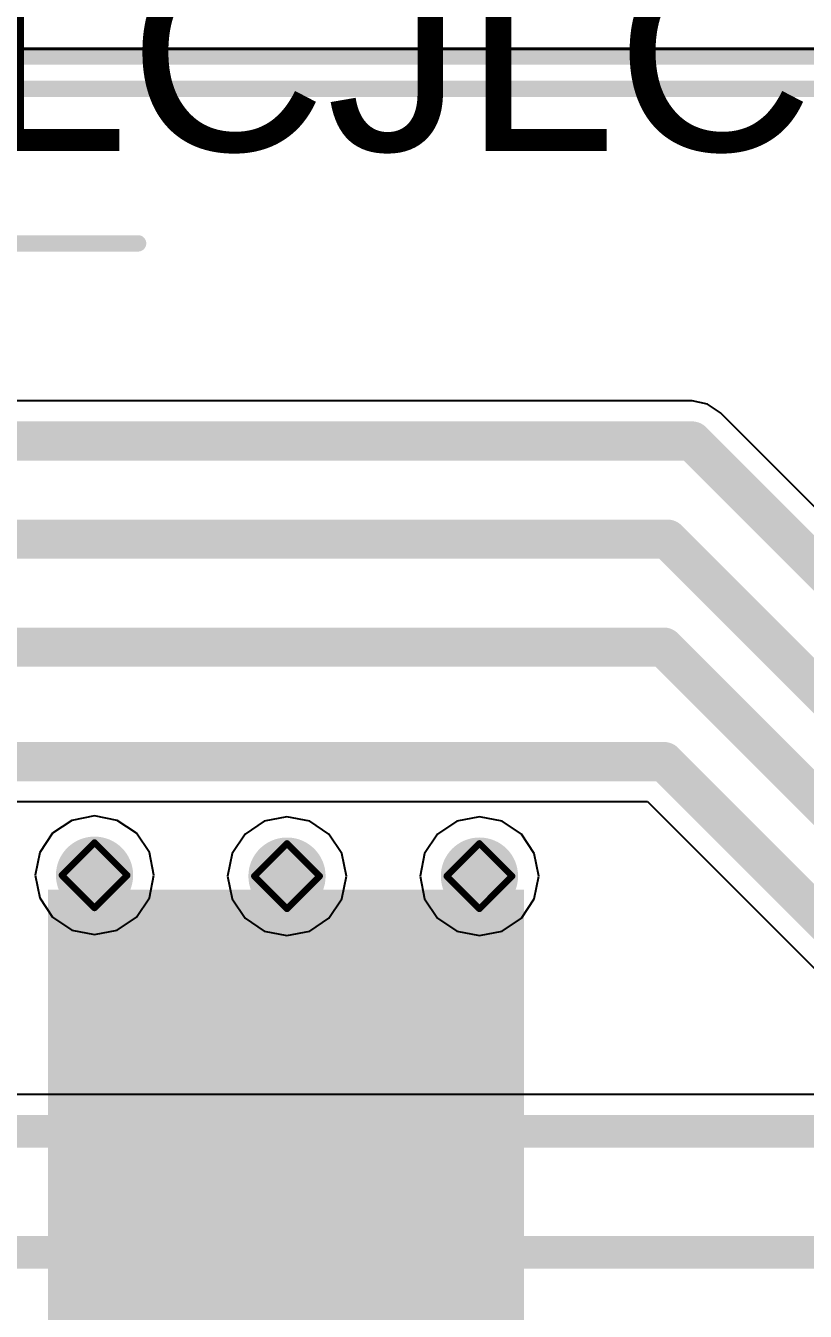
# Model space of a CAD drawing. Header units: millimetres. Extents: x -16 to 330, y -45 to 150.
# Drawn here: x 41.33 to 47.39, y 66.22 to 76.2 of the extents above; entities that cross this region are included whole.
import ezdxf

# ---------------------------------------------------------------- set-up
doc = ezdxf.new("R2010")
doc.units = ezdxf.units.MM
for name, color, linetype in [('BottomLayer', 5, 'Continuous'), ('BottomSolder', 6, 'Continuous'), ('DrillDrawing', 1, 'Continuous'), ('Mechanical13', 56, 'Continuous'), ('MidLayer1', 16, 'Continuous'), ('MidLayer2', 76, 'Continuous'), ('TopLayer', 1, 'Continuous'), ('TopOverlay', 2, 'Continuous'), ('TopPaste', 8, 'Continuous'), ('TopSolder', 216, 'Continuous'), ('ViaHoleLayer', 16, 'Continuous')]:
    doc.layers.add(name, color=color, linetype=linetype)
doc.styles.add('Arial', font='arial.ttf', dxfattribs={"height": 0.2})

# ---------------------------------------------------------------- blocks, each defined once
blk = doc.blocks.new('41_SMD_M______58')
at = {"layer": 'TopLayer'}
blk.add_hatch(color=1, dxfattribs=at).paths.add_polyline_path([(-3.35, 3.11), (0.35, 3.11), (0.35, -0.59), (-3.35, -0.59)])
at = {"layer": 'TopPaste'}
blk.add_hatch(color=8, dxfattribs=at).paths.add_polyline_path([(-3.35, 3.11), (0.35, 3.11), (0.35, -0.59), (-3.35, -0.59)])
at = {"layer": 'TopSolder'}
blk.add_hatch(color=216, dxfattribs=at).paths.add_polyline_path([(-3.35, 3.11), (0.35, 3.11), (0.35, -0.59), (-3.35, -0.59)])

msp = doc.modelspace()

# ---------------------------------------------------------------- hatches: boundary and pattern name
at = {"layer": 'BottomLayer'}
h = msp.add_hatch(color=5, dxfattribs=at)
edge = h.paths.add_edge_path()
edge.add_arc((41.8624, 69.603), 0.3, 0, 360)
h = msp.add_hatch(color=5, dxfattribs=at)
edge = h.paths.add_edge_path()
edge.add_arc((43.3578, 69.596), 0.3, 0, 360)
h = msp.add_hatch(color=5, dxfattribs=at)
edge = h.paths.add_edge_path()
edge.add_arc((44.8532, 69.596), 0.3, 0, 360)
at = {"layer": 'BottomSolder'}
h = msp.add_hatch(color=6, dxfattribs=at)
edge = h.paths.add_edge_path()
edge.add_arc((41.8624, 69.603), 0.15, 0, 360)
h = msp.add_hatch(color=6, dxfattribs=at)
edge = h.paths.add_edge_path()
edge.add_arc((43.3578, 69.596), 0.15, 0, 360)
h = msp.add_hatch(color=6, dxfattribs=at)
edge = h.paths.add_edge_path()
edge.add_arc((44.8532, 69.596), 0.15, 0, 360)
at = {"layer": 'MidLayer1'}
h = msp.add_hatch(color=16, dxfattribs=at)
edge = h.paths.add_edge_path()
edge.add_arc((41.8624, 69.603), 0.3, 0, 360)
h = msp.add_hatch(color=16, dxfattribs=at)
edge = h.paths.add_edge_path()
edge.add_arc((43.3578, 69.596), 0.3, 0, 360)
h = msp.add_hatch(color=16, dxfattribs=at)
edge = h.paths.add_edge_path()
edge.add_arc((44.8532, 69.596), 0.3, 0, 360)
at = {"layer": 'MidLayer2'}
h = msp.add_hatch(color=76, dxfattribs=at)
edge = h.paths.add_edge_path()
edge.add_arc((41.8624, 69.603), 0.3, 0, 360)
h = msp.add_hatch(color=76, dxfattribs=at)
edge = h.paths.add_edge_path()
edge.add_arc((43.3578, 69.596), 0.3, 0, 360)
h = msp.add_hatch(color=76, dxfattribs=at)
edge = h.paths.add_edge_path()
edge.add_arc((44.8532, 69.596), 0.3, 0, 360)
at = {"layer": 'TopLayer'}
h = msp.add_hatch(color=1, dxfattribs=at)
edge = h.paths.add_edge_path()
edge.add_arc((41.8624, 69.603), 0.3, 0, 360)
h = msp.add_hatch(color=1, dxfattribs=at)
edge = h.paths.add_edge_path()
edge.add_arc((43.3578, 69.596), 0.3, 0, 360)
h = msp.add_hatch(color=1, dxfattribs=at)
edge = h.paths.add_edge_path()
edge.add_arc((44.8532, 69.596), 0.3, 0, 360)
at = {"layer": 'TopSolder'}
h = msp.add_hatch(color=216, dxfattribs=at)
edge = h.paths.add_edge_path()
edge.add_arc((41.8624, 69.603), 0.15, 0, 360)
h = msp.add_hatch(color=216, dxfattribs=at)
edge = h.paths.add_edge_path()
edge.add_arc((43.3578, 69.596), 0.15, 0, 360)
h = msp.add_hatch(color=216, dxfattribs=at)
edge = h.paths.add_edge_path()
edge.add_arc((44.8532, 69.596), 0.15, 0, 360)
at = {"layer": 'ViaHoleLayer'}
h = msp.add_hatch(color=16, dxfattribs=at)
edge = h.paths.add_edge_path()
edge.add_arc((41.8624, 69.603), 0.15, 0, 360)
h = msp.add_hatch(color=16, dxfattribs=at)
edge = h.paths.add_edge_path()
edge.add_arc((43.3578, 69.596), 0.15, 0, 360)
h = msp.add_hatch(color=16, dxfattribs=at)
edge = h.paths.add_edge_path()
edge.add_arc((44.8532, 69.596), 0.15, 0, 360)

# ---------------------------------------------------------------- linework, layer by layer
at = {"layer": 'BottomLayer'}
for p, q in [((17.2719, 76.0245), (94.3193, 76.0245)), ((47.6462, 67.8997), (39.0019, 67.8997))]:
    msp.add_line(p, q, dxfattribs=at)
at = {"layer": 'BottomLayer', "const_width": 0.254}
for points in [[(34.4678, 67.6148), (48, 67.6148)], [(34.4678, 66.675), (48.4632, 66.675)]]:
    msp.add_lwpolyline(points, dxfattribs=at)
at = {"layer": 'DrillDrawing', "const_width": 0.0508}
for points in [[(41.6084, 69.603), (41.8624, 69.857)], [(41.8624, 69.857), (42.1164, 69.603)], [(43.1038, 69.596), (43.3578, 69.85)], [(43.3578, 69.85), (43.6118, 69.596)], [(44.5992, 69.596), (44.8532, 69.85)], [(44.8532, 69.85), (45.1072, 69.596)], [(41.6084, 69.603), (41.8624, 69.349)], [(41.8624, 69.349), (42.1164, 69.603)], [(43.1038, 69.596), (43.3578, 69.342)], [(43.3578, 69.342), (43.6118, 69.596)], [(44.5992, 69.596), (44.8532, 69.342)], [(44.8532, 69.342), (45.1072, 69.596)]]:
    msp.add_lwpolyline(points, dxfattribs=at)
at = {"layer": 'DrillDrawing', "const_width": 0.0254}
for points in [[(41.8497, 69.857, 1), (41.8751, 69.857, 1)], [(41.8497, 69.857, 1), (41.8751, 69.857, 1)], [(43.3451, 69.85, 1), (43.3705, 69.85, 1)], [(43.3451, 69.85, 1), (43.3705, 69.85, 1)], [(44.8405, 69.85, 1), (44.8659, 69.85, 1)], [(44.8405, 69.85, 1), (44.8659, 69.85, 1)], [(41.5957, 69.603, 1), (41.6211, 69.603, 1)], [(41.5957, 69.603, 1), (41.6211, 69.603, 1)], [(42.1037, 69.603, 1), (42.1291, 69.603, 1)], [(42.1037, 69.603, 1), (42.1291, 69.603, 1)], [(43.0911, 69.596, 1), (43.1165, 69.596, 1)], [(43.0911, 69.596, 1), (43.1165, 69.596, 1)], [(43.5991, 69.596, 1), (43.6245, 69.596, 1)], [(43.5991, 69.596, 1), (43.6245, 69.596, 1)], [(44.5865, 69.596, 1), (44.6119, 69.596, 1)], [(44.5865, 69.596, 1), (44.6119, 69.596, 1)], [(45.0945, 69.596, 1), (45.1199, 69.596, 1)], [(45.0945, 69.596, 1), (45.1199, 69.596, 1)], [(41.8497, 69.349, 1), (41.8751, 69.349, 1)], [(41.8497, 69.349, 1), (41.8751, 69.349, 1)], [(43.3451, 69.342, 1), (43.3705, 69.342, 1)], [(43.3451, 69.342, 1), (43.3705, 69.342, 1)], [(44.8405, 69.342, 1), (44.8659, 69.342, 1)], [(44.8405, 69.342, 1), (44.8659, 69.342, 1)]]:
    msp.add_lwpolyline(points, format="xyb", close=True, dxfattribs=at)
at = {"layer": 'Mechanical13', "const_width": 0.127}
for points in [[(37.2062, 75.9588), (52.5062, 75.9588)], [(37.2062, 75.7088), (52.5062, 75.7088)], [(34.2562, 74.5088), (42.201, 74.5088)], [(34.2562, 74.5088), (42.201, 74.5088)]]:
    msp.add_lwpolyline(points, dxfattribs=at)
at = {"layer": 'Mechanical13', "const_width": 0.0635}
msp.add_lwpolyline([(42.1692, 74.5088, 1), (42.2327, 74.5088, 1)], format="xyb", close=True, dxfattribs=at)
msp.add_lwpolyline([(42.1692, 74.5088, 1), (42.2327, 74.5088, 1)], format="xyb", close=True, dxfattribs=at)
at = {"layer": 'MidLayer1'}
for p, q in [((38.4306, 76.0157), (94.3131, 76.0157)), ((41.6859, 70.0291), (41.5362, 69.9292)), ((41.8624, 70.0643), (41.6859, 70.0291)), ((42.0389, 70.0291), (41.8624, 70.0643)), ((42.1886, 69.9292), (42.0389, 70.0291)), ((43.1813, 70.0222), (43.0316, 69.9222)), ((43.3578, 70.0573), (43.1813, 70.0222)), ((43.5343, 70.0222), (43.3578, 70.0573)), ((43.684, 69.9222), (43.5343, 70.0222)), ((44.6767, 70.0222), (44.527, 69.9222)), ((44.8532, 70.0573), (44.6767, 70.0222)), ((45.0297, 70.0222), (44.8532, 70.0573)), ((45.1794, 69.9222), (45.0297, 70.0222)), ((41.5362, 69.9292), (41.4362, 69.7795)), ((42.2886, 69.7795), (42.1886, 69.9292)), ((43.0316, 69.9222), (42.9316, 69.7725)), ((43.784, 69.7725), (43.684, 69.9222)), ((44.527, 69.9222), (44.427, 69.7725)), ((45.2794, 69.7725), (45.1794, 69.9222)), ((41.4362, 69.7795), (41.4011, 69.603)), ((42.3237, 69.603), (42.2886, 69.7795)), ((42.9316, 69.7725), (42.8965, 69.596)), ((43.8191, 69.596), (43.784, 69.7725)), ((44.427, 69.7725), (44.3919, 69.596)), ((45.3145, 69.596), (45.2794, 69.7725)), ((41.4011, 69.603), (41.4362, 69.4265)), ((42.2886, 69.4265), (42.3237, 69.603)), ((42.8965, 69.596), (42.9316, 69.4195)), ((43.784, 69.4195), (43.8191, 69.596)), ((44.3919, 69.596), (44.427, 69.4195)), ((45.2794, 69.4195), (45.3145, 69.596)), ((41.4362, 69.4265), (41.5362, 69.2768)), ((42.1886, 69.2768), (42.2886, 69.4265)), ((42.9316, 69.4195), (43.0316, 69.2698)), ((43.684, 69.2698), (43.784, 69.4195)), ((44.427, 69.4195), (44.527, 69.2698)), ((45.1794, 69.2698), (45.2794, 69.4195)), ((41.5362, 69.2768), (41.6859, 69.1768)), ((42.0389, 69.1768), (42.1886, 69.2768)), ((41.6859, 69.1768), (41.8624, 69.1417)), ((41.8624, 69.1417), (42.0389, 69.1768)), ((43.0316, 69.2698), (43.1813, 69.1698)), ((43.5343, 69.1698), (43.684, 69.2698)), ((44.527, 69.2698), (44.6767, 69.1698)), ((45.0297, 69.1698), (45.1794, 69.2698)), ((43.1813, 69.1698), (43.3578, 69.1347)), ((43.3578, 69.1347), (43.5343, 69.1698)), ((44.6767, 69.1698), (44.8532, 69.1347)), ((44.8532, 69.1347), (45.0297, 69.1698))]:
    msp.add_line(p, q, dxfattribs=at)
at = {"layer": 'MidLayer2'}
msp.add_line((-0.6433, 76.0157), (94.3131, 76.0157), dxfattribs=at)
at = {"layer": 'TopLayer'}
for p, q in [((-0.6433, 76.0157), (94.3131, 76.0157)), ((46.5056, 73.285), (38.9698, 73.285)), ((46.6245, 73.2613), (46.5056, 73.285)), ((46.7254, 73.194), (46.6245, 73.2613)), ((50.6985, 69.2208), (46.7254, 73.194)), ((41.1288, 70.1742), (46.16, 70.1742)), ((46.16, 70.1742), (48.0158, 68.3185))]:
    msp.add_line(p, q, dxfattribs=at)
at = {"layer": 'TopLayer', "const_width": 0.3048}
for points in [[(38.6334, 72.9742), (46.5056, 72.9742)], [(46.5056, 72.9742), (50.5698, 68.91)], [(39.4248, 72.2122), (46.3148, 72.2122)], [(46.3148, 72.2122), (50.887, 67.64)], [(40.0812, 71.374), (46.2859, 71.374)], [(46.2859, 71.374), (51.2899, 66.37)], [(40.7924, 70.485), (46.2887, 70.485)], [(46.2887, 70.485), (51.6737, 65.1)]]:
    msp.add_lwpolyline(points, dxfattribs=at)
at = {"layer": 'TopLayer', "const_width": 0.1524}
for points in [[(46.4294, 72.9742, 1), (46.5818, 72.9742, 1)], [(46.4294, 72.9742, 1), (46.5818, 72.9742, 1)], [(46.2386, 72.2122, 1), (46.391, 72.2122, 1)], [(46.2386, 72.2122, 1), (46.391, 72.2122, 1)], [(46.2097, 71.374, 1), (46.3621, 71.374, 1)], [(46.2097, 71.374, 1), (46.3621, 71.374, 1)], [(46.2125, 70.485, 1), (46.3649, 70.485, 1)], [(46.2125, 70.485, 1), (46.3649, 70.485, 1)]]:
    msp.add_lwpolyline(points, format="xyb", close=True, dxfattribs=at)

# ---------------------------------------------------------------- block references
msp.add_blockref('41_SMD_M______58', (44.85, 66.38))

# ---------------------------------------------------------------- texts
at = {"layer": 'TopOverlay', "style": 'Arial'}
msp.add_text('JLCJLCJLCJLC', height=1.524, rotation=360, dxfattribs=at).set_placement((39.878, 75.2272))

doc.saveas('drawing.dxf')
